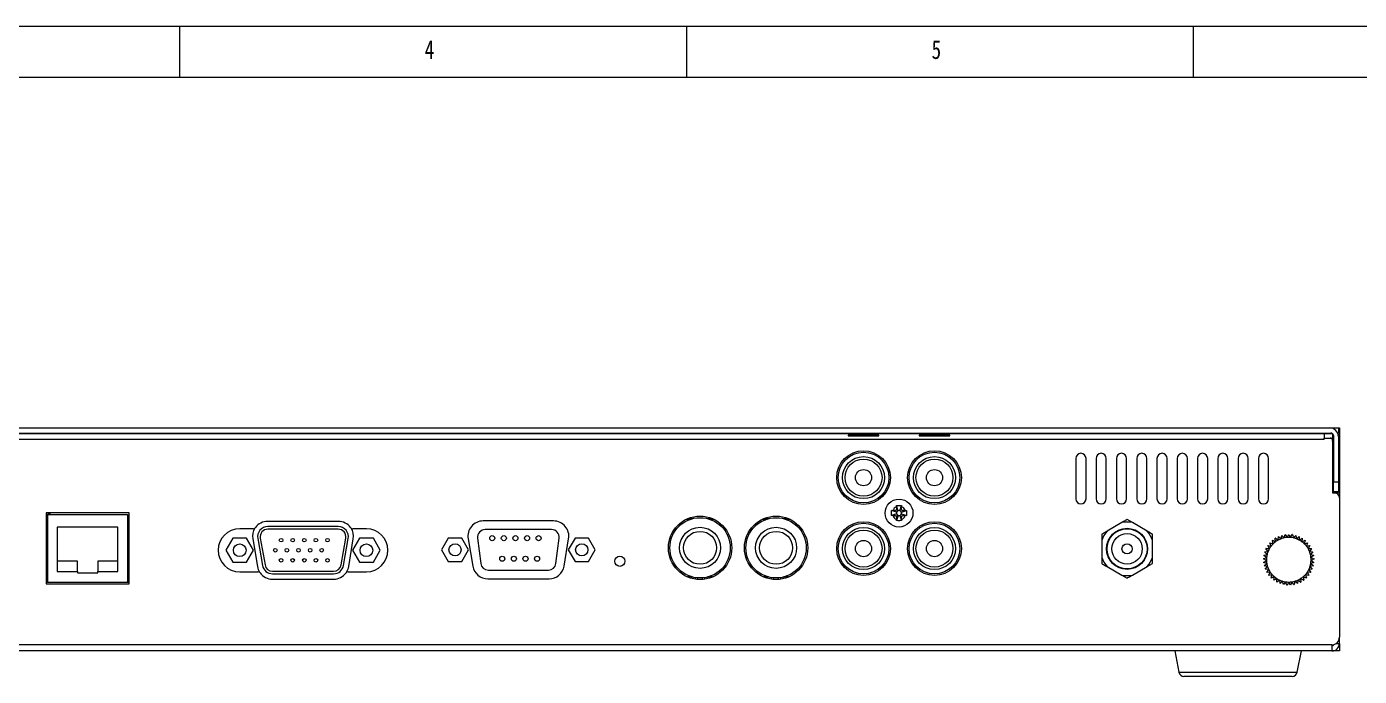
# Model space of a CAD drawing. Header units: millimetres. Extents: x 5 to 415, y 5 to 292.
# Drawn here: x 144.9 to 276.4, y 227.9 to 292 of the extents above; entities that cross this region are included whole.
import ezdxf

# ---------------------------------------------------------------- set-up
doc = ezdxf.new("R2010")
doc.units = ezdxf.units.MM
doc.styles.add('SLDTEXTSTYLE0', font='TXT', dxfattribs={"width": 0.75})

msp = doc.modelspace()

# ---------------------------------------------------------------- linework, layer by layer
at = {"color": 7, "linetype": 'Continuous', "lineweight": 0}
for p, q in [((415, 292), (5, 292)), ((160, 287), (160, 292)), ((210, 292), (210, 287)), ((260, 287), (260, 292)), ((410, 287), (10, 287))]:
    msp.add_line(p, q, dxfattribs=at)
at = {"color": 7, "linetype": 'Continuous', "lineweight": 15}
for p, q in [((55.257, 251.9213), (273.557, 251.9213)), ((55.357, 252.4213), (273.457, 252.4213)), ((55.907, 251.8713), (272.907, 251.8713)), ((272.907, 251.2713), (55.907, 251.2713)), ((163.557, 251.9213), (163.607, 251.8713)), ((165.207, 251.8713), (165.257, 251.9213)), ((228.957, 251.6958), (225.957, 251.6958)), ((225.957, 251.6958), (225.957, 251.6311)), ((225.957, 251.6311), (228.957, 251.6311)), ((228.957, 251.6311), (228.957, 251.6958)), ((235.957, 251.6958), (232.957, 251.6958)), ((232.957, 251.6958), (232.957, 251.6311)), ((232.957, 251.6311), (235.957, 251.6311)), ((235.957, 251.6311), (235.957, 251.6958)), ((269.557, 251.9213), (269.607, 251.8713)), ((271.207, 251.8713), (271.257, 251.9213)), ((272.907, 251.8713), (273.707, 251.8713)), ((272.907, 251.8713), (272.907, 251.4213)), ((272.907, 251.2713), (272.907, 251.4213)), ((272.907, 251.4213), (273.482, 251.4213)), ((273.457, 252.4213), (273.807, 252.4213)), ((273.482, 251.4213), (273.732, 251.4213)), ((273.707, 251.8713), (273.707, 251.4213)), ((273.732, 251.4213), (273.732, 251.1713)), ((273.732, 251.1713), (273.732, 246.0213)), ((273.807, 252.4213), (274.307, 252.4213)), ((273.807, 251.6713), (273.807, 247.1213)), ((274.307, 251.9213), (274.2316, 251.9213)), ((274.2831, 251.7713), (274.407, 251.7713)), ((274.307, 252.4213), (274.407, 252.4213)), ((274.307, 252.4213), (274.307, 251.9213)), ((274.407, 251.9213), (274.307, 251.9213)), ((274.307, 251.5713), (274.307, 247.1213)), ((274.407, 252.4213), (274.407, 251.9213)), ((274.407, 251.9213), (274.407, 251.7713)), ((274.407, 251.7713), (274.407, 251.5213)), ((274.407, 251.5213), (274.407, 247.0213)), ((248.407, 249.4213), (248.407, 245.4213)), ((249.407, 245.4213), (249.407, 249.4213)), ((250.407, 249.4213), (250.407, 245.4213)), ((251.407, 245.4213), (251.407, 249.4213)), ((252.407, 249.4213), (252.407, 245.4213)), ((253.407, 245.4213), (253.407, 249.4213)), ((254.407, 249.4213), (254.407, 245.4213)), ((255.407, 245.4213), (255.407, 249.4213)), ((256.407, 249.4213), (256.407, 245.4213)), ((257.407, 245.4213), (257.407, 249.4213)), ((258.407, 249.4213), (258.407, 245.4213)), ((259.407, 245.4213), (259.407, 249.4213)), ((260.407, 249.4213), (260.407, 245.4213)), ((261.407, 245.4213), (261.407, 249.4213)), ((262.407, 249.4213), (262.407, 245.4213)), ((263.407, 245.4213), (263.407, 249.4213)), ((264.407, 249.4213), (264.407, 245.4213)), ((265.407, 245.4213), (265.407, 249.4213)), ((266.407, 249.4213), (266.407, 245.4213)), ((267.407, 245.4213), (267.407, 249.4213)), ((273.807, 249.7713), (273.732, 249.6963)), ((273.732, 248.1463), (273.807, 248.0713)), ((273.732, 246.0213), (273.907, 246.0213)), ((273.807, 247.1213), (274.307, 247.1213)), ((273.807, 246.1213), (273.807, 247.1213)), ((274.307, 246.1213), (273.807, 246.1213)), ((273.907, 246.0213), (273.907, 246.1213)), ((273.907, 246.0213), (274.407, 246.0213)), ((274.307, 247.1213), (274.307, 246.1213)), ((274.407, 247.0213), (274.407, 246.0213)), ((274.407, 246.0213), (274.407, 245.5213)), ((230.707, 244.6435), (230.7091, 244.7651)), ((230.707, 244.6435), (230.707, 244.4214)), ((230.8779, 244.2586), (230.7091, 244.7651)), ((231.036, 244.2586), (231.2049, 244.7651)), ((231.2049, 244.7651), (231.207, 244.6435)), ((231.207, 244.4214), (231.207, 244.6435)), ((274.407, 245.5213), (274.407, 231.7713)), ((155.007, 244.0463), (146.807, 244.0463)), ((146.807, 244.0463), (146.807, 237.0463)), ((146.962, 243.8713), (154.852, 243.8713)), ((146.962, 243.8713), (146.962, 237.2213)), ((154.852, 243.8713), (154.852, 237.2213)), ((155.007, 237.0463), (155.007, 244.0463)), ((196.887, 243.2463), (189.927, 243.2463)), ((209.996, 243.4214), (210.3975, 243.4214)), ((210.5654, 243.4714), (210.1073, 243.4714)), ((212.5566, 243.4714), (212.0951, 243.4714)), ((212.2629, 243.4214), (212.6679, 243.4214)), ((217.496, 243.4214), (217.8975, 243.4214)), ((218.0654, 243.4714), (217.6073, 243.4714)), ((220.0566, 243.4714), (219.5951, 243.4714)), ((219.7629, 243.4214), (220.1679, 243.4214)), ((230.2133, 244.2693), (230.3348, 244.2714)), ((230.7198, 244.1004), (230.2133, 244.2693)), ((230.7198, 243.9423), (230.2133, 243.7735)), ((230.557, 244.2714), (230.3348, 244.2714)), ((230.3348, 243.7714), (230.557, 243.7714)), ((230.707, 243.6214), (230.8245, 243.8094)), ((230.707, 243.6214), (230.707, 243.3993)), ((230.7091, 243.2777), (230.707, 243.3993)), ((230.8779, 243.7842), (230.7091, 243.2777)), ((230.8245, 243.8094), (230.8779, 243.7842)), ((231.036, 243.7842), (231.2049, 243.2777)), ((231.1941, 244.1004), (231.7007, 244.2693)), ((231.1941, 243.9423), (231.7007, 243.7735)), ((231.207, 243.3993), (231.2049, 243.2777)), ((231.207, 243.3993), (231.207, 243.6214)), ((231.5791, 244.2714), (231.357, 244.2714)), ((231.357, 243.7714), (231.5791, 243.7714)), ((231.5791, 244.2714), (231.7007, 244.2693)), ((231.7007, 243.7735), (231.5791, 243.7714)), ((253.9794, 243.0805), (253.4552, 243.3831)), ((153.8945, 242.6213), (147.9195, 242.6213)), ((147.9195, 242.6213), (147.9195, 238.2713)), ((153.8945, 238.2713), (153.8945, 242.6213)), ((167.2636, 242.4838), (165.912, 242.4838)), ((175.642, 243.2088), (168.682, 243.2088)), ((175.642, 242.6838), (168.682, 242.6838)), ((175.642, 242.4338), (168.682, 242.4338)), ((178.412, 242.4838), (177.0604, 242.4838)), ((196.6824, 242.3963), (190.1315, 242.3963)), ((208.6666, 241.9214), (208.5018, 241.9214)), ((208.8302, 242.209), (208.8302, 242.469)), ((209.3554, 242.8214), (209.1377, 242.8214)), ((213.5262, 242.8214), (213.3051, 242.8214)), ((213.8302, 242.4737), (213.8302, 242.209)), ((213.9939, 241.9214), (214.1621, 241.9214)), ((216.1666, 241.9214), (216.0018, 241.9214)), ((216.3302, 242.209), (216.3302, 242.469)), ((216.8554, 242.8214), (216.6377, 242.8214)), ((221.0262, 242.8214), (220.8051, 242.8214)), ((221.3302, 242.4737), (221.3302, 242.209)), ((221.4939, 241.9214), (221.6621, 241.9214)), ((251.4794, 242.2424), (250.9552, 241.9398)), ((252.9311, 243.0805), (251.4794, 242.2424)), ((255.431, 242.2424), (253.9794, 243.0805)), ((255.9552, 241.3345), (255.9552, 241.9398)), ((269.2535, 241.616), (269.4024, 241.9213)), ((269.4115, 241.9213), (269.5604, 241.616)), ((165.2245, 241.5496), (164.537, 240.3588)), ((166.5995, 241.5496), (165.2245, 241.5496)), ((167.287, 240.3588), (166.5995, 241.5496)), ((167.2021, 241.489), (167.6571, 238.739)), ((167.6972, 241.5102), (168.1644, 238.8602)), ((167.9434, 241.5536), (168.4106, 238.9036)), ((175.9133, 238.9036), (176.3806, 241.5536)), ((176.1595, 238.8602), (176.6268, 241.5102)), ((176.6668, 238.739), (177.1218, 241.489)), ((177.7245, 241.5496), (177.037, 240.3588)), ((179.0995, 241.5496), (177.7245, 241.5496)), ((179.787, 240.3588), (179.0995, 241.5496)), ((186.493, 241.5463), (185.8291, 240.3963)), ((187.8209, 241.5463), (186.493, 241.5463)), ((188.4849, 240.3963), (187.8209, 241.5463)), ((188.4478, 241.4971), (188.9028, 238.7971)), ((189.3873, 241.5533), (189.6998, 239.0533)), ((197.1141, 239.0533), (197.4266, 241.5533)), ((197.9111, 238.7971), (198.3661, 241.4971)), ((198.993, 241.5463), (198.3291, 240.3963)), ((200.3209, 241.5463), (198.993, 241.5463)), ((200.9849, 240.3963), (200.3209, 241.5463)), ((250.9552, 241.3345), (250.9552, 239.6583)), ((255.9552, 239.6583), (255.9552, 241.3345)), ((267.5017, 240.5213), (267.3318, 240.8156)), ((267.3369, 240.8231), (267.6733, 240.7758)), ((267.6733, 240.7758), (267.5461, 241.0908)), ((267.5521, 241.0975), (267.8787, 241.0039)), ((267.8787, 241.0039), (267.7965, 241.3335)), ((267.8035, 241.3394), (268.1138, 241.2012)), ((268.1138, 241.2012), (268.0783, 241.5391)), ((268.086, 241.5439), (268.3741, 241.3638)), ((268.3741, 241.3638), (268.386, 241.7034)), ((268.3943, 241.707), (268.6545, 241.4887)), ((268.6545, 241.4887), (268.7135, 241.8232)), ((268.7222, 241.8257), (268.9496, 241.5733)), ((268.9496, 241.5733), (269.0545, 241.8964)), ((269.0635, 241.8976), (269.2535, 241.616)), ((269.5604, 241.616), (269.7504, 241.8976)), ((269.7594, 241.8964), (269.8644, 241.5733)), ((269.8644, 241.5733), (270.0917, 241.8257)), ((270.1004, 241.8232), (270.1594, 241.4887)), ((270.1594, 241.4887), (270.4197, 241.707)), ((270.4279, 241.7034), (270.4398, 241.3638)), ((270.4398, 241.3638), (270.7279, 241.5439)), ((270.7356, 241.5391), (270.7001, 241.2012)), ((270.7001, 241.2012), (271.0105, 241.3394)), ((271.0174, 241.3335), (270.9352, 241.0039)), ((270.9352, 241.0039), (271.2618, 241.0975)), ((271.2679, 241.0908), (271.1406, 240.7758)), ((271.1406, 240.7758), (271.477, 240.8231)), ((271.4821, 240.8156), (271.3122, 240.5213)), ((164.537, 240.3588), (165.2245, 239.1681)), ((166.5995, 239.1681), (167.287, 240.3588)), ((177.037, 240.3588), (177.7245, 239.1681)), ((179.0995, 239.1681), (179.787, 240.3588)), ((185.8291, 240.3963), (186.493, 239.2463)), ((187.8209, 239.2463), (188.4849, 240.3963)), ((198.3291, 240.3963), (198.993, 239.2463)), ((200.3209, 239.2463), (200.9849, 240.3963)), ((250.9552, 239.6583), (250.9552, 239.053)), ((267.2083, 239.3446), (266.9083, 239.5041)), ((266.9086, 239.5131), (267.219, 239.6513)), ((266.9202, 239.1645), (267.2083, 239.3446)), ((267.219, 239.6513), (266.9442, 239.851)), ((266.9457, 239.8599), (267.2723, 239.9536)), ((267.2723, 239.9536), (267.0279, 240.1896)), ((267.0307, 240.1982), (267.3672, 240.2455)), ((267.3672, 240.2455), (267.158, 240.5132)), ((271.6559, 240.5132), (271.4468, 240.2455)), ((271.4468, 240.2455), (271.7832, 240.1982)), ((271.786, 240.1896), (271.5416, 239.9536)), ((271.5416, 239.9536), (271.8682, 239.8599)), ((271.8698, 239.851), (271.5949, 239.6513)), ((271.5949, 239.6513), (271.9053, 239.5131)), ((271.9056, 239.5041), (271.6056, 239.3446)), ((271.6056, 239.3446), (271.8937, 239.1645)), ((149.907, 239.2713), (147.9195, 239.2713)), ((147.9195, 238.2713), (149.907, 238.2713)), ((149.907, 238.2713), (149.907, 239.2713)), ((149.907, 238.2713), (149.907, 238.1213)), ((149.907, 238.1213), (151.907, 238.1213)), ((153.8945, 239.2713), (151.907, 239.2713)), ((151.907, 239.2713), (151.907, 238.2713)), ((151.907, 238.1213), (151.907, 238.2713)), ((151.907, 238.2713), (153.8945, 238.2713)), ((165.2245, 239.1681), (166.5995, 239.1681)), ((165.912, 238.2338), (167.7186, 238.2338)), ((169.1492, 238.2838), (175.1747, 238.2838)), ((169.1492, 238.0338), (175.1747, 238.0338)), ((176.6054, 238.2338), (178.412, 238.2338)), ((177.7245, 239.1681), (179.0995, 239.1681)), ((186.493, 239.2463), (187.8209, 239.2463)), ((190.444, 238.3963), (196.3699, 238.3963)), ((198.993, 239.2463), (200.3209, 239.2463)), ((251.4794, 238.7504), (252.9311, 237.9123)), ((253.9794, 237.9123), (255.431, 238.7504)), ((255.431, 238.7504), (255.9552, 239.053)), ((267.2404, 239.0393), (266.9211, 239.1555)), ((266.9801, 238.8209), (267.2404, 239.0393)), ((267.3146, 238.7415), (266.9823, 238.8121)), ((267.0873, 238.489), (267.3146, 238.7415)), ((267.4296, 238.4569), (267.0907, 238.4806)), ((267.2396, 238.1753), (267.4296, 238.4569)), ((267.5831, 238.1911), (267.2442, 238.1674)), ((267.4341, 237.8858), (267.5831, 238.1911)), ((271.5698, 238.1674), (271.2308, 238.1911)), ((271.2308, 238.1911), (271.3798, 237.8858)), ((271.7232, 238.4806), (271.3843, 238.4569)), ((271.3843, 238.4569), (271.5743, 238.1753)), ((271.8316, 238.8121), (271.4993, 238.7415)), ((271.4993, 238.7415), (271.7266, 238.489)), ((271.8928, 239.1555), (271.5735, 239.0393)), ((271.5735, 239.0393), (271.8338, 238.8209)), ((146.807, 237.2213), (146.962, 237.2213)), ((146.807, 237.0463), (155.007, 237.0463)), ((146.962, 237.2213), (154.852, 237.2213)), ((154.852, 237.2213), (155.007, 237.2213)), ((169.137, 237.5088), (175.187, 237.5088)), ((190.382, 237.5463), (196.432, 237.5463)), ((210.5654, 237.7214), (210.1071, 237.7214)), ((210.4841, 237.7214), (210.4841, 237.5886)), ((210.8552, 237.6596), (210.8552, 237.5079)), ((211.0802, 237.4815), (211.0802, 237.6319)), ((211.5802, 237.4812), (211.5802, 237.6319)), ((211.8052, 237.5074), (211.8052, 237.6596)), ((212.5568, 237.7214), (212.0951, 237.7214)), ((212.1052, 237.7214), (212.1052, 237.5685)), ((212.329, 237.6346), (212.329, 237.7214)), ((218.0654, 237.7214), (217.6071, 237.7214)), ((217.9841, 237.7214), (217.9841, 237.5886)), ((218.3552, 237.6596), (218.3552, 237.5079)), ((218.5802, 237.4815), (218.5802, 237.6319)), ((219.0802, 237.4812), (219.0802, 237.6319)), ((219.3052, 237.5074), (219.3052, 237.6596)), ((220.0568, 237.7214), (219.5951, 237.7214)), ((219.6052, 237.7214), (219.6052, 237.5685)), ((219.829, 237.6346), (219.829, 237.7214)), ((252.9311, 237.9123), (253.4552, 237.6096)), ((267.772, 237.9493), (267.4397, 237.8786)), ((267.6671, 237.6261), (267.772, 237.9493)), ((267.9928, 237.736), (267.6736, 237.6198)), ((267.9338, 237.4015), (267.9928, 237.736)), ((268.2411, 237.5556), (267.9412, 237.3961)), ((268.2293, 237.2161), (268.2411, 237.5556)), ((268.5121, 237.4115), (268.2373, 237.2118)), ((268.5477, 237.0737), (268.5121, 237.4115)), ((268.8006, 237.3066), (268.5562, 237.0706)), ((268.8828, 236.9769), (268.8006, 237.3066)), ((269.1008, 237.2427), (268.8916, 236.975)), ((269.228, 236.9277), (269.1008, 237.2427)), ((269.407, 237.2213), (269.2371, 236.9271)), ((269.5768, 236.9271), (269.407, 237.2213)), ((269.7131, 237.2427), (269.5859, 236.9277)), ((269.9223, 236.975), (269.7131, 237.2427)), ((270.0134, 237.3066), (269.9312, 236.9769)), ((270.2577, 237.0706), (270.0134, 237.3066)), ((270.3018, 237.4115), (270.2663, 237.0737)), ((270.5766, 237.2118), (270.3018, 237.4115)), ((270.8728, 237.3961), (270.5728, 237.5556)), ((270.5728, 237.5556), (270.5846, 237.2161)), ((270.8211, 237.736), (270.8801, 237.4015)), ((271.1403, 237.6198), (270.8211, 237.736)), ((271.0419, 237.9493), (271.1469, 237.6261)), ((271.3742, 237.8786), (271.0419, 237.9493)), ((274.407, 231.1713), (274.407, 231.7713)), ((273.657, 231.0213), (55.157, 231.0213)), ((273.657, 230.4213), (55.157, 230.4213)), ((258.157, 230.4213), (258.5766, 228.3233)), ((270.2373, 228.3233), (270.657, 230.4213)), ((273.657, 231.0213), (273.657, 230.4213)), ((273.907, 230.4213), (273.657, 230.4213)), ((274.407, 230.4213), (273.907, 230.4213)), ((274.3641, 230.9213), (274.407, 230.9213)), ((274.3918, 231.0213), (274.407, 231.0213)), ((274.407, 231.1713), (274.407, 231.0213)), ((274.407, 231.0213), (274.407, 230.9213)), ((274.407, 230.9213), (274.407, 230.4213)), ((269.7471, 227.9213), (259.0669, 227.9213))]:
    msp.add_line(p, q, dxfattribs=at)
at = {"color": 8, "linetype": 'Continuous', "lineweight": 15}
for p, q in [((273.707, 251.6713), (273.807, 251.6713)), ((273.807, 252.3459), (273.807, 252.4213)), ((274.407, 251.5213), (274.307, 251.5213)), ((273.732, 250.6713), (273.807, 250.6713)), ((274.307, 247.0213), (274.407, 247.0213)), ((273.907, 230.4213), (273.907, 230.4642)), ((274.107, 231.1713), (274.407, 231.1713)), ((258.5766, 228.3233), (264.407, 228.3233)), ((264.407, 228.3233), (270.2373, 228.3233))]:
    msp.add_line(p, q, dxfattribs=at)
at = {"color": 7, "linetype": 'Continuous', "lineweight": 15, "flags": 128}
for points in [[(273.807, 251.0319), (273.789, 251.0602), (273.732, 251.1343)], [(230.7198, 244.1004), (230.707, 244.0214), (230.7198, 243.9423)], [(230.7198, 243.9423), (230.7605, 243.8667), (230.8245, 243.8094)], [(231.036, 244.2586), (230.957, 244.2714), (230.8779, 244.2586)], [(230.8779, 243.7842), (230.957, 243.7714), (231.036, 243.7842)], [(231.1941, 243.9423), (231.207, 244.0214), (231.1941, 244.1004)], [(266.9083, 239.5041), (266.9084, 239.5052), (266.9084, 239.5063), (266.9084, 239.5075), (266.9085, 239.5086), (266.9085, 239.5097), (266.9086, 239.5109), (266.9086, 239.512), (266.9086, 239.5131)], [(267.0279, 240.1896), (267.0283, 240.1906), (267.0286, 240.1917), (267.029, 240.1928), (267.0293, 240.1939), (267.0297, 240.195), (267.03, 240.196), (267.0304, 240.1971), (267.0307, 240.1982)], [(271.7832, 240.1982), (271.7836, 240.1971), (271.7839, 240.196), (271.7843, 240.195), (271.7846, 240.1939), (271.785, 240.1928), (271.7853, 240.1917), (271.7857, 240.1906), (271.786, 240.1896)], [(271.9053, 239.5131), (271.9053, 239.512), (271.9054, 239.5109), (271.9054, 239.5097), (271.9054, 239.5086), (271.9055, 239.5075), (271.9055, 239.5063), (271.9056, 239.5052), (271.9056, 239.5041)]]:
    msp.add_lwpolyline(points, dxfattribs=at)
at = {"color": 7, "linetype": 'Continuous', "lineweight": 15}
for centre, radius in [((227.457, 247.5214), 2.65), ((227.4552, 247.5214), 2.5), ((234.457, 247.5214), 2.65), ((234.4552, 247.5214), 2.5), ((227.4552, 247.5214), 2.075), ((227.4552, 247.5214), 1.825), ((234.4552, 247.5214), 2.075), ((234.4552, 247.5214), 1.825), ((227.4552, 247.5214), 0.8), ((234.4552, 247.5214), 0.8), ((230.957, 244.0214), 1.375), ((211.332, 240.5963), 3.125), ((211.3302, 240.5964), 2.975), ((218.832, 240.5963), 3.125), ((218.8302, 240.5964), 2.975), ((211.3302, 240.5964), 2.025), ((211.3302, 240.5964), 1.625), ((218.8302, 240.5964), 2.025), ((218.8302, 240.5964), 1.625), ((227.457, 240.5214), 2.65), ((227.4552, 240.5214), 2.5), ((227.4552, 240.5214), 2.075), ((227.4552, 240.5214), 1.825), ((234.457, 240.5214), 2.65), ((234.4552, 240.5214), 2.5), ((234.4552, 240.5214), 2.075), ((234.4552, 240.5214), 1.825), ((253.4552, 240.4964), 2.025), ((253.4552, 240.4964), 1.975), ((253.4552, 240.4964), 1.5), ((165.912, 240.3588), 0.625), ((169.997, 241.3488), 0.175), ((171.142, 241.3488), 0.175), ((172.287, 241.3488), 0.175), ((173.432, 241.3488), 0.175), ((174.577, 241.3488), 0.175), ((178.412, 240.3588), 0.625), ((187.157, 240.3963), 0.6), ((190.827, 241.5496), 0.25), ((191.972, 241.5496), 0.25), ((193.117, 241.5496), 0.25), ((194.262, 241.5496), 0.25), ((195.407, 241.5496), 0.25), ((199.657, 240.3963), 0.6), ((227.4552, 240.5214), 0.8), ((234.4552, 240.5214), 0.8), ((253.4552, 240.4964), 0.5), ((169.4245, 240.3588), 0.175), ((169.997, 239.3688), 0.175), ((170.5695, 240.3588), 0.175), ((171.142, 239.3688), 0.175), ((171.7145, 240.3588), 0.175), ((172.287, 239.3688), 0.175), ((172.8595, 240.3588), 0.175), ((173.432, 239.3688), 0.175), ((174.0045, 240.3588), 0.175), ((174.577, 239.3688), 0.175), ((191.8166, 239.5212), 0.25), ((192.9616, 239.5212), 0.25), ((194.1066, 239.5212), 0.25), ((195.2516, 239.5212), 0.25), ((203.407, 239.2713), 0.5)]:
    msp.add_circle(centre, radius, dxfattribs=at)
for centre, radius, start, end in [((273.457, 251.5713), 0.85, 0, 90), ((273.482, 251.1713), 0.25, 0, 90), ((273.557, 251.6713), 0.25, 0, 90), ((248.907, 249.4213), 0.5, 0, 180), ((250.907, 249.4213), 0.5, 0, 180), ((252.907, 249.4213), 0.5, 0, 180), ((254.907, 249.4213), 0.5, 0, 180), ((256.907, 249.4213), 0.5, 0, 180), ((258.907, 249.4213), 0.5, 0, 180), ((260.907, 249.4213), 0.5, 0, 180), ((262.907, 249.4213), 0.5, 0, 180), ((264.907, 249.4213), 0.5, 0, 180), ((266.907, 249.4213), 0.5, 0, 180), ((273.907, 245.5213), 0.5, 0, 90), ((230.957, 244.0214), 0.6705, 111.893018, 158.106982), ((230.957, 244.0214), 0.6705, 21.893018, 68.106982), ((248.907, 245.4213), 0.5, 180, 0), ((250.907, 245.4213), 0.5, 180, 0), ((252.907, 245.4213), 0.5, 180, 0), ((254.907, 245.4213), 0.5, 180, 0), ((256.907, 245.4213), 0.5, 180, 0), ((258.907, 245.4213), 0.5, 180, 0), ((260.907, 245.4213), 0.5, 180, 0), ((262.907, 245.4213), 0.5, 180, 0), ((264.907, 245.4213), 0.5, 180, 0), ((266.907, 245.4213), 0.5, 180, 0), ((146.907, 244.4213), 0.5, 258.463041, 311.409622), ((189.927, 241.7463), 1.5, 90, 189.565527), ((196.887, 241.7463), 1.5, 350.434473, 90), ((230.957, 244.0214), 0.6705, 201.893018, 248.106982), ((230.5572, 244.4212), 0.1498, 269.919809, 0.082058), ((230.5572, 243.6216), 0.1498, 359.917364, 90.080768), ((230.9566, 244.0217), 0.2496, 108.385406, 161.61375), ((230.9573, 244.0217), 0.2496, 18.385855, 71.612289), ((230.9573, 244.021), 0.2495, 288.384444, 341.617412), ((231.3568, 244.4212), 0.1498, 179.922855, 270.078123), ((230.957, 244.0214), 0.6705, 291.893018, 338.106982), ((231.3568, 243.6216), 0.1498, 89.92205, 180.076972), ((165.912, 240.3588), 2.125, 90, 270), ((168.682, 241.7338), 1.5, 147.797822, 189.394737), ((167.2636, 242.7338), 0.25, 270, 324.146533), ((168.682, 241.7088), 1.5, 90, 144.146533), ((168.682, 241.6838), 1, 90, 190), ((168.682, 241.6838), 0.75, 90, 190), ((175.642, 241.7088), 1.5, 35.853467, 90), ((175.642, 241.6838), 1, 350, 90), ((175.642, 241.6838), 0.75, 350, 90), ((177.0604, 242.7338), 0.25, 215.853467, 270), ((175.642, 241.7338), 1.5, 350.605263, 32.202178), ((178.412, 240.3588), 2.125, 270, 90), ((190.1315, 241.6463), 0.75, 90, 187.125016), ((196.6824, 241.6463), 0.75, 352.874984, 90), ((253.4552, 240.4964), 2.6368, 138.533778, 161.466222), ((253.4552, 240.4964), 2.6368, 78.533778, 101.466222), ((253.4552, 240.4964), 2.6368, 18.533778, 41.466222), ((269.407, 239.4213), 2.5, 89.896119, 90.103881), ((269.407, 239.4213), 2.5, 145.896119, 146.103881), ((269.407, 239.4213), 2.2, 142, 150), ((269.407, 239.4213), 2.5, 137.896119, 138.103881), ((269.407, 239.4213), 2.2, 134, 142), ((269.407, 239.4213), 2.5, 129.896119, 130.103881), ((269.407, 239.4213), 2.2, 126, 134), ((269.407, 239.4213), 2.5, 121.896119, 122.103881), ((269.407, 239.4213), 2.2, 118, 126), ((269.407, 239.4213), 2.2, 110, 118), ((269.407, 239.4213), 2.5, 113.896119, 114.103881), ((269.407, 239.4213), 2.2, 102, 110), ((269.407, 239.4213), 2.5, 105.896119, 106.103881), ((269.407, 239.4213), 2.2, 94, 102), ((269.407, 239.4213), 2.5, 97.896119, 98.103881), ((269.407, 239.4213), 2.2, 86, 94), ((269.407, 239.4213), 2.2, 78, 86), ((269.407, 239.4213), 2.5, 81.896119, 82.103881), ((269.407, 239.4213), 2.2, 70, 78), ((269.407, 239.4213), 2.5, 73.896119, 74.103881), ((269.407, 239.4213), 2.2, 62, 70), ((269.407, 239.4213), 2.5, 65.896119, 66.103881), ((269.407, 239.4213), 2.2, 54, 62), ((269.407, 239.4213), 2.2, 46, 54), ((269.407, 239.4213), 2.5, 57.896119, 58.103881), ((269.407, 239.4213), 2.2, 38, 46), ((269.407, 239.4213), 2.5, 49.896119, 50.103881), ((269.407, 239.4213), 2.2, 30, 38), ((269.407, 239.4213), 2.5, 41.896119, 42.103881), ((269.407, 239.4213), 2.5, 33.896119, 34.103881), ((253.4552, 240.4964), 2.6368, 198.533778, 221.466222), ((253.4552, 240.4964), 2.6368, 318.533778, 341.466222), ((269.407, 239.4213), 2.5, 169.896119, 170.103881), ((269.407, 239.4213), 2.5, 153.896119, 154.103881), ((269.407, 239.4213), 2.2, 174, 182), ((269.407, 239.4213), 2.2, 182, 190), ((269.407, 239.4213), 2.2, 166, 174), ((269.407, 239.4213), 2.2, 158, 166), ((269.407, 239.4213), 2.2, 150, 158), ((269.407, 239.4213), 2.2, 22, 30), ((269.407, 239.4213), 2.2, 14, 22), ((269.407, 239.4213), 2.2, 6, 14), ((269.407, 239.4213), 2.2, 350, 358), ((269.407, 239.4213), 2.2, 358, 6), ((269.407, 239.4213), 2.5, 25.896119, 26.103881), ((269.407, 239.4213), 2.5, 9.896119, 10.103881), ((169.137, 238.9838), 1.5, 189.394737, 212.202178), ((167.7186, 237.9838), 0.25, 35.853467, 90), ((169.137, 239.0088), 1.5, 215.853467, 270), ((169.1492, 239.0338), 1, 190, 270), ((169.1492, 239.0338), 0.75, 190, 270), ((175.1747, 239.0338), 0.75, 270, 350), ((175.1747, 239.0338), 1, 270, 350), ((175.187, 239.0088), 1.5, 270, 324.146533), ((176.6054, 237.9838), 0.25, 90, 144.146533), ((175.187, 238.9838), 1.5, 327.797822, 350.605263), ((190.382, 239.0463), 1.5, 189.565527, 270), ((190.444, 239.1463), 0.75, 187.125016, 270), ((196.3699, 239.1463), 0.75, 270, 352.874984), ((196.432, 239.0463), 1.5, 270, 350.434473), ((269.407, 239.4213), 2.5, 185.896119, 186.103881), ((269.407, 239.4213), 2.5, 193.896119, 194.103881), ((269.407, 239.4213), 2.5, 201.896119, 202.103881), ((269.407, 239.4213), 2.5, 209.896119, 210.103881), ((269.407, 239.4213), 2.2, 190, 198), ((269.407, 239.4213), 2.2, 198, 206), ((269.407, 239.4213), 2.2, 206, 214), ((269.407, 239.4213), 2.2, 214, 222), ((269.407, 239.4213), 2.2, 318, 326), ((269.407, 239.4213), 2.2, 326, 334), ((269.407, 239.4213), 2.2, 334, 342), ((269.407, 239.4213), 2.2, 342, 350), ((269.407, 239.4213), 2.5, 329.896119, 330.103881), ((269.407, 239.4213), 2.5, 337.896119, 338.103881), ((269.407, 239.4213), 2.5, 345.896119, 346.103881), ((269.407, 239.4213), 2.5, 353.896119, 354.103881), ((253.4552, 240.4964), 2.6368, 258.533778, 281.466222), ((269.407, 239.4213), 2.5, 217.896119, 218.103881), ((269.407, 239.4213), 2.5, 225.896119, 226.103881), ((269.407, 239.4213), 2.2, 222, 230), ((269.407, 239.4213), 2.5, 233.896119, 234.103881), ((269.407, 239.4213), 2.2, 230, 238), ((269.407, 239.4213), 2.5, 241.896119, 242.103881), ((269.407, 239.4213), 2.2, 238, 246), ((269.407, 239.4213), 2.2, 246, 254), ((269.407, 239.4213), 2.5, 249.896119, 250.103881), ((269.407, 239.4213), 2.2, 254, 262), ((269.407, 239.4213), 2.5, 257.896119, 258.103881), ((269.407, 239.4213), 2.2, 262, 270), ((269.407, 239.4213), 2.5, 265.896119, 266.103881), ((269.407, 239.4213), 2.2, 270, 278), ((269.407, 239.4213), 2.5, 273.896119, 274.103881), ((269.407, 239.4213), 2.2, 278, 286), ((269.407, 239.4213), 2.5, 281.896119, 282.103881), ((269.407, 239.4213), 2.2, 286, 294), ((269.407, 239.4213), 2.5, 289.896119, 290.103881), ((269.407, 239.4213), 2.2, 294, 302), ((269.407, 239.4213), 2.2, 302, 310), ((269.407, 239.4213), 2.5, 297.896119, 298.103881), ((269.407, 239.4213), 2.2, 310, 318), ((269.407, 239.4213), 2.5, 305.896119, 306.103881), ((269.407, 239.4213), 2.5, 313.896119, 314.103881), ((269.407, 239.4213), 2.5, 321.896119, 322.103881), ((273.657, 231.7713), 0.75, 270, 0), ((273.657, 231.1713), 0.75, 270, 360), ((273.657, 231.1713), 0.25, 270, 332.18189), ((259.0669, 228.4213), 0.5, 191.309932, 270), ((269.7471, 228.4213), 0.5, 270, 348.690068)]:
    msp.add_arc(centre, radius, start, end, dxfattribs=at)
for points, knots in [([(230.7091, 244.7651), (230.7748, 244.7665), (230.8903, 244.769), (231.0556, 244.7687), (231.1551, 244.7663), (231.2049, 244.7651)], [0, 0, 0, 0, 0.3978761, 0.69880786, 1, 1, 1, 1]), ([(230.2133, 243.7735), (230.2118, 243.8392), (230.2093, 243.9547), (230.2097, 244.1201), (230.2121, 244.2195), (230.2133, 244.2693)], [0, 0, 0, 0, 0.39788213, 0.6988083, 1, 1, 1, 1]), ([(230.3348, 243.7714), (230.3146, 243.7715), (230.2738, 243.7716), (230.2335, 243.7729), (230.2133, 243.7735)], [0, 0, 0, 0, 0.49848627, 1, 1, 1, 1]), ([(231.2049, 243.2777), (231.1391, 243.2763), (231.0237, 243.2738), (230.8583, 243.2741), (230.7588, 243.2765), (230.7091, 243.2777)], [0, 0, 0, 0, 0.39789112, 0.69880786, 1, 1, 1, 1]), ([(231.7007, 244.2693), (231.7021, 244.2036), (231.7046, 244.0881), (231.7042, 243.9227), (231.7019, 243.8232), (231.7007, 243.7735)], [0, 0, 0, 0, 0.39788213, 0.6988083, 1, 1, 1, 1]), ([(253.4552, 243.3831), (253.3943, 243.348), (253.2215, 243.2482), (253.0452, 243.1464), (252.9311, 243.0805)], [0, 0, 0, 0, 0.35212656, 1, 1, 1, 1]), ([(250.9552, 241.9398), (250.9552, 241.7881), (250.9552, 241.5879), (250.9552, 241.384), (250.9552, 241.3345)], [0, 0, 0, 0, 0.75741235, 1, 1, 1, 1]), ([(255.9552, 241.9398), (255.8943, 241.9749), (255.7215, 242.0747), (255.5452, 242.1765), (255.431, 242.2424)], [0, 0, 0, 0, 0.352132978, 1, 1, 1, 1]), ([(255.9552, 239.053), (255.9552, 239.2046), (255.9552, 239.4048), (255.9552, 239.6088), (255.9552, 239.6583)], [0, 0, 0, 0, 0.75741234, 1, 1, 1, 1]), ([(267.162, 240.5213), (267.2606, 240.5213), (267.3733, 240.5213), (267.4874, 240.5213), (267.5017, 240.5213)], [0, 0, 0, 0, 0.87500238, 1, 1, 1, 1]), ([(271.3122, 240.5213), (271.4117, 240.5213), (271.5255, 240.5213), (271.6379, 240.5213), (271.652, 240.5213)], [0, 0, 0, 0, 0.875006575, 1, 1, 1, 1]), ([(250.9552, 239.053), (251.0161, 239.0179), (251.1889, 238.9181), (251.3652, 238.8163), (251.4794, 238.7504)], [0, 0, 0, 0, 0.35213292, 1, 1, 1, 1]), ([(253.4552, 237.6096), (253.5161, 237.6448), (253.6889, 237.7446), (253.8652, 237.8463), (253.9794, 237.9123)], [0, 0, 0, 0, 0.3521331, 1, 1, 1, 1])]:
    msp.add_open_spline(points, degree=3, knots=knots, dxfattribs=at)

# ---------------------------------------------------------------- texts
at = {"color": 7, "linetype": 'Continuous', "lineweight": 0, "char_height": 1.8521, "attachment_point": 1, "style": 'SLDTEXTSTYLE0'}
for s, insert in [('4', (184.1667, 290.668)), ('5', (234.1667, 290.668))]:
    msp.add_mtext(s, dxfattribs=dict(at, insert=insert))

doc.saveas('drawing.dxf')
